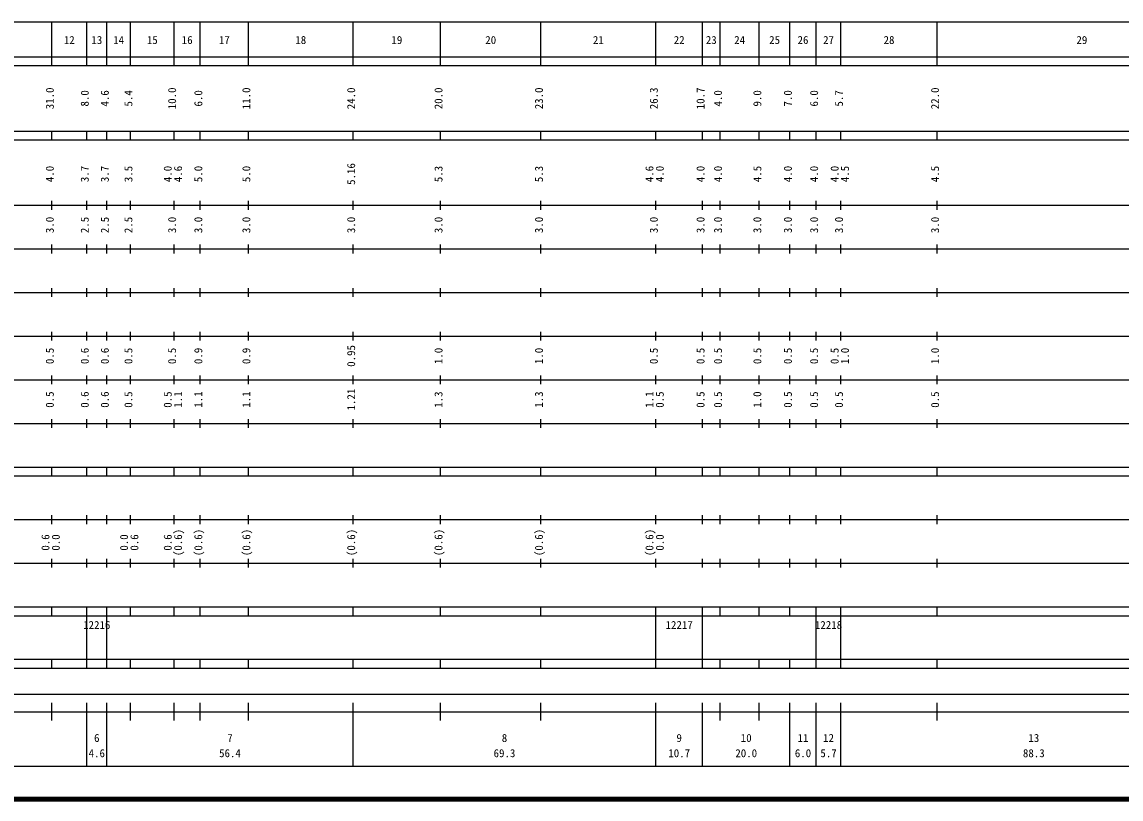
# Model space of a CAD drawing. Units: millimetres on the paper, enlarged 1000 times. Extents: x 40000 to 680000, y 20000 to 380000.
# Drawn here: x 292169 to 543819, y 20000 to 198000 of the extents above; entities that cross this region are included whole.
import ezdxf
from ezdxf.enums import TextEntityAlignment as Align

# ---------------------------------------------------------------- set-up
doc = ezdxf.new("R2010")
doc.units = ezdxf.units.MM
doc.header["$LTSCALE"] = 1000
doc.layers.add('M-TTL', color=2, linetype='Continuous', lineweight=140)
doc.layers.add('M-TTL-BAND', color=7, linetype='Continuous', lineweight=25)
doc.styles.add('ＭＳ ゴシック', font='')
doc.styles.get('ＭＳ ゴシック').set_extended_font_data('MS Gothic')

msp = doc.modelspace()

# ---------------------------------------------------------------- linework, layer by layer
at = {"layer": 'M-TTL'}
msp.add_line((40000, 20000), (680000, 20000), dxfattribs=at)
at = {"layer": 'M-TTL-BAND'}
for p, q in [((68000, 198000), (579000, 198000)), ((299000, 188000), (299000, 198000)), ((307000, 188000), (307000, 198000)), ((311600, 188000), (311600, 198000)), ((317000, 188000), (317000, 198000)), ((327000, 188000), (327000, 198000)), ((333000, 188000), (333000, 198000)), ((344000, 188000), (344000, 198000)), ((368000, 188000), (368000, 198000)), ((388000, 188000), (388000, 198000)), ((411000, 188000), (411000, 198000)), ((437300, 188000), (437300, 198000)), ((448000, 188000), (448000, 198000)), ((452000, 188000), (452000, 198000)), ((461000, 188000), (461000, 198000)), ((468000, 188000), (468000, 198000)), ((474000, 188000), (474000, 198000)), ((479700, 188000), (479700, 198000)), ((501700, 188000), (501700, 198000)), ((40000, 190000), (579000, 190000)), ((40000, 188000), (579000, 188000)), ((40000, 173000), (579000, 173000)), ((299000, 171000), (299000, 173000)), ((307000, 171000), (307000, 173000)), ((311600, 171000), (311600, 173000)), ((317000, 171000), (317000, 173000)), ((327000, 171000), (327000, 173000)), ((333000, 171000), (333000, 173000)), ((344000, 171000), (344000, 173000)), ((368000, 171000), (368000, 173000)), ((388000, 171000), (388000, 173000)), ((411000, 171000), (411000, 173000)), ((437300, 171000), (437300, 173000)), ((448000, 171000), (448000, 173000)), ((452000, 171000), (452000, 173000)), ((461000, 171000), (461000, 173000)), ((468000, 171000), (468000, 173000)), ((474000, 171000), (474000, 173000)), ((479700, 171000), (479700, 173000)), ((501700, 171000), (501700, 173000)), ((40000, 171000), (579000, 171000)), ((299000, 155000), (299000, 157000)), ((307000, 155000), (307000, 157000)), ((311600, 155000), (311600, 157000)), ((317000, 155000), (317000, 157000)), ((327000, 155000), (327000, 157000)), ((333000, 155000), (333000, 157000)), ((344000, 155000), (344000, 157000)), ((368000, 155000), (368000, 157000)), ((388000, 155000), (388000, 157000)), ((411000, 155000), (411000, 157000)), ((437300, 155000), (437300, 157000)), ((448000, 155000), (448000, 157000)), ((452000, 155000), (452000, 157000)), ((461000, 155000), (461000, 157000)), ((468000, 155000), (468000, 157000)), ((474000, 155000), (474000, 157000)), ((479700, 155000), (479700, 157000)), ((501700, 155000), (501700, 157000)), ((40000, 156000), (579000, 156000)), ((46000, 146000), (579000, 146000)), ((299000, 145000), (299000, 147000)), ((307000, 145000), (307000, 147000)), ((311600, 145000), (311600, 147000)), ((317000, 145000), (317000, 147000)), ((327000, 145000), (327000, 147000)), ((333000, 145000), (333000, 147000)), ((344000, 145000), (344000, 147000)), ((368000, 145000), (368000, 147000)), ((388000, 145000), (388000, 147000)), ((411000, 145000), (411000, 147000)), ((437300, 145000), (437300, 147000)), ((448000, 145000), (448000, 147000)), ((452000, 145000), (452000, 147000)), ((461000, 145000), (461000, 147000)), ((468000, 145000), (468000, 147000)), ((474000, 145000), (474000, 147000)), ((479700, 145000), (479700, 147000)), ((501700, 145000), (501700, 147000)), ((52000, 136000), (579000, 136000)), ((299000, 135000), (299000, 137000)), ((307000, 135000), (307000, 137000)), ((311600, 135000), (311600, 137000)), ((317000, 135000), (317000, 137000)), ((327000, 135000), (327000, 137000)), ((333000, 135000), (333000, 137000)), ((344000, 135000), (344000, 137000)), ((368000, 135000), (368000, 137000)), ((388000, 135000), (388000, 137000)), ((411000, 135000), (411000, 137000)), ((437300, 135000), (437300, 137000)), ((448000, 135000), (448000, 137000)), ((452000, 135000), (452000, 137000)), ((461000, 135000), (461000, 137000)), ((468000, 135000), (468000, 137000)), ((474000, 135000), (474000, 137000)), ((479700, 135000), (479700, 137000)), ((501700, 135000), (501700, 137000)), ((46000, 126000), (579000, 126000)), ((299000, 125000), (299000, 127000)), ((307000, 125000), (307000, 127000)), ((311600, 125000), (311600, 127000)), ((317000, 125000), (317000, 127000)), ((327000, 125000), (327000, 127000)), ((333000, 125000), (333000, 127000)), ((344000, 125000), (344000, 127000)), ((368000, 125000), (368000, 127000)), ((388000, 125000), (388000, 127000)), ((411000, 125000), (411000, 127000)), ((437300, 125000), (437300, 127000)), ((448000, 125000), (448000, 127000)), ((452000, 125000), (452000, 127000)), ((461000, 125000), (461000, 127000)), ((468000, 125000), (468000, 127000)), ((474000, 125000), (474000, 127000)), ((479700, 125000), (479700, 127000)), ((501700, 125000), (501700, 127000)), ((52000, 116000), (579000, 116000)), ((299000, 115000), (299000, 117000)), ((307000, 115000), (307000, 117000)), ((311600, 115000), (311600, 117000)), ((317000, 115000), (317000, 117000)), ((327000, 115000), (327000, 117000)), ((333000, 115000), (333000, 117000)), ((344000, 115000), (344000, 117000)), ((368000, 115000), (368000, 117000)), ((388000, 115000), (388000, 117000)), ((411000, 115000), (411000, 117000)), ((437300, 115000), (437300, 117000)), ((448000, 115000), (448000, 117000)), ((452000, 115000), (452000, 117000)), ((461000, 115000), (461000, 117000)), ((468000, 115000), (468000, 117000)), ((474000, 115000), (474000, 117000)), ((479700, 115000), (479700, 117000)), ((501700, 115000), (501700, 117000)), ((46000, 106000), (579000, 106000)), ((299000, 105000), (299000, 107000)), ((307000, 105000), (307000, 107000)), ((311600, 105000), (311600, 107000)), ((317000, 105000), (317000, 107000)), ((327000, 105000), (327000, 107000)), ((333000, 105000), (333000, 107000)), ((344000, 105000), (344000, 107000)), ((368000, 105000), (368000, 107000)), ((388000, 105000), (388000, 107000)), ((411000, 105000), (411000, 107000)), ((437300, 105000), (437300, 107000)), ((448000, 105000), (448000, 107000)), ((452000, 105000), (452000, 107000)), ((461000, 105000), (461000, 107000)), ((468000, 105000), (468000, 107000)), ((474000, 105000), (474000, 107000)), ((479700, 105000), (479700, 107000)), ((501700, 105000), (501700, 107000)), ((40000, 96000), (579000, 96000)), ((299000, 94000), (299000, 96000)), ((307000, 94000), (307000, 96000)), ((311600, 94000), (311600, 96000)), ((317000, 94000), (317000, 96000)), ((327000, 94000), (327000, 96000)), ((333000, 94000), (333000, 96000)), ((344000, 94000), (344000, 96000)), ((368000, 94000), (368000, 96000)), ((388000, 94000), (388000, 96000)), ((411000, 94000), (411000, 96000)), ((437300, 94000), (437300, 96000)), ((448000, 94000), (448000, 96000)), ((452000, 94000), (452000, 96000)), ((461000, 94000), (461000, 96000)), ((468000, 94000), (468000, 96000)), ((474000, 94000), (474000, 96000)), ((479700, 94000), (479700, 96000)), ((501700, 94000), (501700, 96000)), ((40000, 94000), (579000, 94000)), ((49000, 84000), (579000, 84000)), ((299000, 83000), (299000, 85000)), ((307000, 83000), (307000, 85000)), ((311600, 83000), (311600, 85000)), ((317000, 83000), (317000, 85000)), ((327000, 83000), (327000, 85000)), ((333000, 83000), (333000, 85000)), ((344000, 83000), (344000, 85000)), ((368000, 83000), (368000, 85000)), ((388000, 83000), (388000, 85000)), ((411000, 83000), (411000, 85000)), ((437300, 83000), (437300, 85000)), ((448000, 83000), (448000, 85000)), ((452000, 83000), (452000, 85000)), ((461000, 83000), (461000, 85000)), ((468000, 83000), (468000, 85000)), ((474000, 83000), (474000, 85000)), ((479700, 83000), (479700, 85000)), ((501700, 83000), (501700, 85000)), ((40000, 74000), (579000, 74000)), ((299000, 73000), (299000, 75000)), ((307000, 73000), (307000, 75000)), ((311600, 73000), (311600, 75000)), ((317000, 73000), (317000, 75000)), ((327000, 73000), (327000, 75000)), ((333000, 73000), (333000, 75000)), ((344000, 73000), (344000, 75000)), ((368000, 73000), (368000, 75000)), ((388000, 73000), (388000, 75000)), ((411000, 73000), (411000, 75000)), ((437300, 73000), (437300, 75000)), ((448000, 73000), (448000, 75000)), ((452000, 73000), (452000, 75000)), ((461000, 73000), (461000, 75000)), ((468000, 73000), (468000, 75000)), ((474000, 73000), (474000, 75000)), ((479700, 73000), (479700, 75000)), ((501700, 73000), (501700, 75000)), ((40000, 64000), (579000, 64000)), ((299000, 62000), (299000, 64000)), ((307000, 62000), (307000, 64000)), ((311600, 62000), (311600, 64000)), ((317000, 62000), (317000, 64000)), ((327000, 62000), (327000, 64000)), ((333000, 62000), (333000, 64000)), ((344000, 62000), (344000, 64000)), ((368000, 62000), (368000, 64000)), ((388000, 62000), (388000, 64000)), ((411000, 62000), (411000, 64000)), ((437300, 62000), (437300, 64000)), ((448000, 62000), (448000, 64000)), ((452000, 62000), (452000, 64000)), ((461000, 62000), (461000, 64000)), ((468000, 62000), (468000, 64000)), ((474000, 62000), (474000, 64000)), ((479700, 62000), (479700, 64000)), ((501700, 62000), (501700, 64000)), ((40000, 62000), (579000, 62000)), ((307000, 52000), (307000, 62000)), ((311600, 52000), (311600, 62000)), ((437300, 52000), (437300, 62000)), ((448000, 52000), (448000, 62000)), ((474000, 52000), (474000, 62000)), ((479700, 52000), (479700, 62000)), ((40000, 52000), (579000, 52000)), ((299000, 50000), (299000, 52000)), ((307000, 50000), (307000, 52000)), ((311600, 50000), (311600, 52000)), ((317000, 50000), (317000, 52000)), ((327000, 50000), (327000, 52000)), ((333000, 50000), (333000, 52000)), ((344000, 50000), (344000, 52000)), ((368000, 50000), (368000, 52000)), ((388000, 50000), (388000, 52000)), ((411000, 50000), (411000, 52000)), ((437300, 50000), (437300, 52000)), ((448000, 50000), (448000, 52000)), ((452000, 50000), (452000, 52000)), ((461000, 50000), (461000, 52000)), ((468000, 50000), (468000, 52000)), ((474000, 50000), (474000, 52000)), ((479700, 50000), (479700, 52000)), ((501700, 50000), (501700, 52000)), ((40000, 50000), (579000, 50000)), ((71000, 44000), (565000, 44000)), ((299000, 38000), (299000, 42000)), ((307000, 27500), (307000, 42000)), ((311600, 27500), (311600, 42000)), ((317000, 38000), (317000, 42000)), ((327000, 38000), (327000, 42000)), ((333000, 38000), (333000, 42000)), ((344000, 38000), (344000, 42000)), ((368000, 27500), (368000, 42000)), ((388000, 38000), (388000, 42000)), ((411000, 38000), (411000, 42000)), ((437300, 27500), (437300, 42000)), ((448000, 27500), (448000, 42000)), ((452000, 38000), (452000, 42000)), ((461000, 38000), (461000, 42000)), ((468000, 27500), (468000, 42000)), ((474000, 27500), (474000, 42000)), ((479700, 27500), (479700, 42000)), ((501700, 38000), (501700, 42000)), ((40000, 40000), (579000, 40000)), ((68000, 27500), (579000, 27500))]:
    msp.add_line(p, q, dxfattribs=at)

# ---------------------------------------------------------------- texts
at = {"layer": 'M-TTL-BAND', "style": 'ＭＳ ゴシック'}
for s, p in [('12', (303000, 192405)), ('13', (309300, 192405)), ('14', (314300, 192405)), ('15', (322000, 192405)), ('16', (330000, 192405)), ('17', (338500, 192405)), ('18', (356000, 192405)), ('19', (378000, 192405)), ('20', (399500, 192405)), ('21', (424150, 192405)), ('22', (442650, 192405)), ('23', (450000, 192405)), ('24', (456500, 192405)), ('25', (464500, 192405)), ('26', (471000, 192405)), ('27', (476850, 192405)), ('28', (490700, 192405)), ('29', (534850, 192405)), ('6', (309300, 32523)), ('7', (339800, 32523)), ('8', (402650, 32523)), ('9', (442650, 32523)), ('10', (458000, 32523)), ('11', (471000, 32523)), ('12', (476850, 32523)), ('13', (523850, 32523)), ('4.6', (309300, 29033)), ('56.4', (339800, 29033)), ('69.3', (402650, 29033)), ('10.7', (442650, 29033)), ('20.0', (458000, 29033)), ('6.0', (471000, 29033)), ('5.7', (476850, 29033)), ('88.3', (523850, 29033))]:
    msp.add_text(s, height=1833, dxfattribs=at).set_placement(p, align=Align.BOTTOM_CENTER)
for s, p in [('31.0', (300000, 180500)), ('8.0', (308000, 180500)), ('4.6', (312600, 180500)), ('5.4', (318000, 180500)), ('10.0', (328000, 180500)), ('6.0', (334000, 180500)), ('11.0', (345000, 180500)), ('24.0', (369000, 180500)), ('20.0', (389000, 180500)), ('23.0', (412000, 180500)), ('26.3', (438300, 180500)), ('10.7', (449000, 180500)), ('4.0', (453000, 180500)), ('9.0', (462000, 180500)), ('7.0', (469000, 180500)), ('6.0', (475000, 180500)), ('5.7', (480700, 180500)), ('22.0', (502700, 180500)), ('4.0', (300000, 163174)), ('3.7', (308000, 163174)), ('3.7', (312600, 163174)), ('3.5', (318000, 163174)), ('4.0', (327000, 163174)), ('4.6', (329370, 163174)), ('5.0', (334000, 163174)), ('5.0', (345000, 163174)), ('5.16', (369000, 163174)), ('5.3', (389000, 163174)), ('5.3', (412000, 163174)), ('4.6', (437300, 163174)), ('4.0', (439670, 163174)), ('4.0', (449000, 163174)), ('4.0', (453000, 163174)), ('4.5', (462000, 163174)), ('4.0', (469000, 163174)), ('4.0', (475000, 163174)), ('4.0', (479700, 163174)), ('4.5', (482070, 163174)), ('4.5', (502700, 163174)), ('3.0', (300000, 151500)), ('2.5', (308000, 151500)), ('2.5', (312600, 151500)), ('2.5', (318000, 151500)), ('3.0', (328000, 151500)), ('3.0', (334000, 151500)), ('3.0', (345000, 151500)), ('3.0', (369000, 151500)), ('3.0', (389000, 151500)), ('3.0', (412000, 151500)), ('3.0', (438300, 151500)), ('3.0', (449000, 151500)), ('3.0', (453000, 151500)), ('3.0', (462000, 151500)), ('3.0', (469000, 151500)), ('3.0', (475000, 151500)), ('3.0', (480700, 151500)), ('3.0', (502700, 151500)), ('0.95', (369000, 121500)), ('0.5', (300000, 121500)), ('0.6', (308000, 121500)), ('0.6', (312600, 121500)), ('0.5', (318000, 121500)), ('0.5', (328000, 121500)), ('0.9', (334000, 121500)), ('0.9', (345000, 121500)), ('1.0', (389000, 121500)), ('1.0', (412000, 121500)), ('0.5', (438300, 121500)), ('0.5', (449000, 121500)), ('0.5', (453000, 121500)), ('0.5', (462000, 121500)), ('0.5', (469000, 121500)), ('0.5', (475000, 121500)), ('0.5', (479700, 121500)), ('1.0', (482070, 121500)), ('1.0', (502700, 121500)), ('0.6', (308000, 111500)), ('0.6', (312600, 111500)), ('1.1', (329370, 111500)), ('1.1', (334000, 111500)), ('1.1', (345000, 111500)), ('1.21', (369000, 111500)), ('1.1', (437300, 111500)), ('0.5', (300000, 111500)), ('0.5', (318000, 111500)), ('0.5', (327000, 111500)), ('1.3', (389000, 111500)), ('1.3', (412000, 111500)), ('0.5', (439670, 111500)), ('0.5', (449000, 111500)), ('0.5', (453000, 111500)), ('1.0', (462000, 111500)), ('0.5', (469000, 111500)), ('0.5', (475000, 111500)), ('0.5', (480700, 111500)), ('0.5', (502700, 111500)), ('(0.6)', (329370, 78764)), ('(0.6)', (334000, 78764)), ('(0.6)', (345000, 78764)), ('(0.6)', (369000, 78764)), ('(0.6)', (389000, 78764)), ('(0.6)', (412000, 78764)), ('(0.6)', (437300, 78764)), ('0.6', (299000, 78764)), ('0.0', (301370, 78764)), ('0.0', (317000, 78764)), ('0.6', (319370, 78764)), ('0.6', (327000, 78764)), ('0.0', (439670, 78764))]:
    msp.add_text(s, height=1833, rotation=90, dxfattribs=at).set_placement(p, align=Align.BOTTOM_CENTER)
for s, p in [('12216', (306175, 58405)), ('12217', (439525, 58405)), ('12218', (473725, 58405))]:
    msp.add_text(s, height=1833, dxfattribs=at).set_placement(p, align=Align.BOTTOM_LEFT)

doc.saveas('drawing.dxf')
